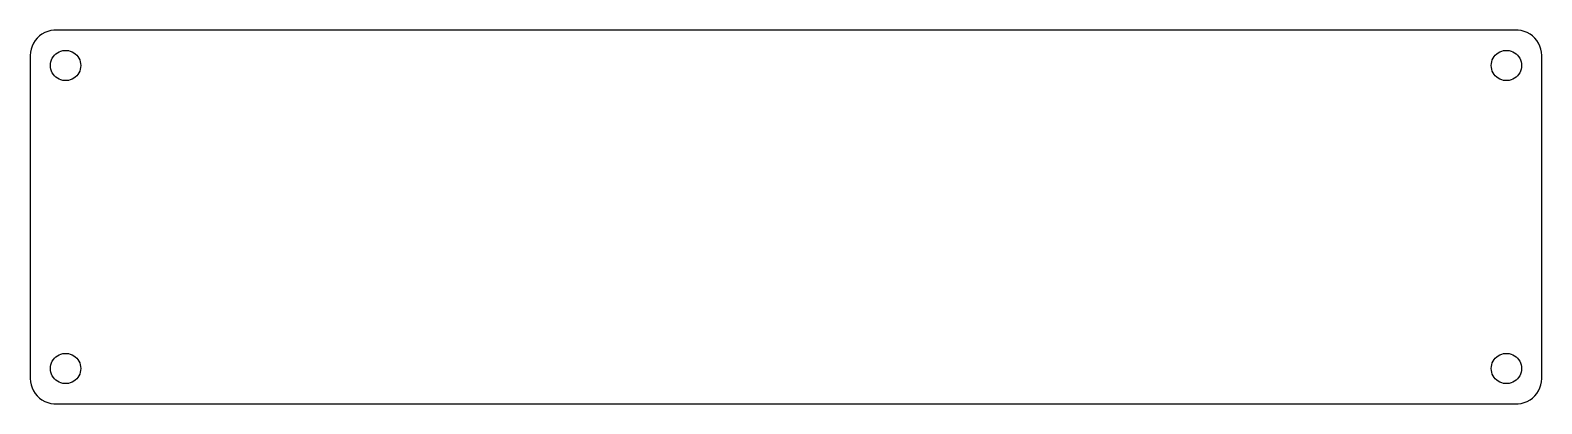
# Model space of a CAD drawing. Header units: metres. Extents: x -150 to 150, y -37 to 37.
import ezdxf

# ---------------------------------------------------------------- set-up
doc = ezdxf.new("R2010")
doc.units = ezdxf.units.M

msp = doc.modelspace()

# ---------------------------------------------------------------- linework, layer by layer
for p, q in [((-147.179, 36.2216), (-147.687, 35.8526)), ((-146.629, 36.5241), (-147.179, 36.2216)), ((-146.045, 36.7553), (-146.629, 36.5241)), ((-145.437, 36.9114), (-146.045, 36.7553)), ((-144.814, 36.9901), (-145.437, 36.9114)), ((144.814, 36.9901), (-144.814, 36.9901)), ((145.437, 36.9114), (144.814, 36.9901)), ((146.045, 36.7553), (145.437, 36.9114)), ((146.629, 36.5241), (146.045, 36.7553)), ((147.179, 36.2216), (146.629, 36.5241)), ((147.687, 35.8526), (147.179, 36.2216)), ((-149.343, 33.2434), (-149.461, 32.6267)), ((-149.149, 33.8406), (-149.343, 33.2434)), ((-148.882, 34.4088), (-149.149, 33.8406)), ((-148.545, 34.9389), (-148.882, 34.4088)), ((-148.145, 35.4227), (-148.545, 34.9389)), ((-147.687, 35.8526), (-148.145, 35.4227)), ((-143.427, 32.8532), (-143.062, 32.9469)), ((-143.062, 32.9469), (-142.688, 32.9941)), ((-142.688, 32.9941), (-142.312, 32.9941)), ((-142.312, 32.9941), (-141.938, 32.9469)), ((-141.938, 32.9469), (-141.573, 32.8532)), ((141.573, 32.8532), (141.938, 32.9469)), ((141.938, 32.9469), (142.312, 32.9941)), ((142.312, 32.9941), (142.688, 32.9941)), ((142.688, 32.9941), (143.062, 32.9469)), ((143.062, 32.9469), (143.427, 32.8532)), ((148.145, 35.4227), (147.687, 35.8526)), ((148.545, 34.9389), (148.145, 35.4227)), ((148.882, 34.4088), (148.545, 34.9389)), ((149.149, 33.8406), (148.882, 34.4088)), ((149.343, 33.2434), (149.149, 33.8406)), ((149.461, 32.6267), (149.343, 33.2434)), ((-149.461, 32.6267), (-149.5, 32)), ((-149.5, 32), (-149.5, -32)), ((-145.5, 30), (-145.476, 30.376)), ((-145.476, 29.624), (-145.5, 30)), ((-145.476, 30.376), (-145.406, 30.7461)), ((-145.406, 30.7461), (-145.289, 31.1044)), ((-145.289, 31.1044), (-145.129, 31.4453)), ((-145.129, 31.4453), (-144.927, 31.7634)), ((-144.927, 31.7634), (-144.687, 32.0536)), ((-144.687, 32.0536), (-144.412, 32.3115)), ((-144.412, 32.3115), (-144.107, 32.533)), ((-144.107, 32.533), (-143.777, 32.7145)), ((-143.777, 32.7145), (-143.427, 32.8532)), ((-141.573, 32.8532), (-141.223, 32.7145)), ((-141.223, 32.7145), (-140.893, 32.533)), ((-140.893, 32.533), (-140.588, 32.3115)), ((-140.588, 32.3115), (-140.313, 32.0536)), ((-140.313, 32.0536), (-140.073, 31.7634)), ((-140.073, 31.7634), (-139.871, 31.4453)), ((-139.871, 31.4453), (-139.711, 31.1044)), ((-139.711, 31.1044), (-139.594, 30.7461)), ((-139.594, 30.7461), (-139.524, 30.376)), ((-139.524, 30.376), (-139.5, 30)), ((-139.5, 30), (-139.524, 29.624)), ((139.5, 30), (139.524, 30.376)), ((139.524, 29.624), (139.5, 30)), ((139.524, 30.376), (139.594, 30.7461)), ((139.594, 30.7461), (139.711, 31.1044)), ((139.711, 31.1044), (139.871, 31.4453)), ((139.871, 31.4453), (140.073, 31.7634)), ((140.073, 31.7634), (140.313, 32.0536)), ((140.313, 32.0536), (140.588, 32.3115)), ((140.588, 32.3115), (140.893, 32.533)), ((140.893, 32.533), (141.223, 32.7145)), ((141.223, 32.7145), (141.573, 32.8532)), ((143.427, 32.8532), (143.777, 32.7145)), ((143.777, 32.7145), (144.107, 32.533)), ((144.107, 32.533), (144.412, 32.3115)), ((144.412, 32.3115), (144.687, 32.0536)), ((144.687, 32.0536), (144.927, 31.7634)), ((144.927, 31.7634), (145.129, 31.4453)), ((145.129, 31.4453), (145.289, 31.1044)), ((145.289, 31.1044), (145.406, 30.7461)), ((145.406, 30.7461), (145.476, 30.376)), ((145.476, 30.376), (145.5, 30)), ((145.5, 30), (145.476, 29.624)), ((149.5, 32), (149.461, 32.6267)), ((149.5, -32), (149.5, 32)), ((-145.406, 29.2539), (-145.476, 29.624)), ((-145.289, 28.8956), (-145.406, 29.2539)), ((-145.129, 28.5547), (-145.289, 28.8956)), ((-144.927, 28.2366), (-145.129, 28.5547)), ((-144.687, 27.9464), (-144.927, 28.2366)), ((-144.412, 27.6884), (-144.687, 27.9464)), ((-144.107, 27.467), (-144.412, 27.6884)), ((-143.777, 27.2855), (-144.107, 27.467)), ((-143.427, 27.1468), (-143.777, 27.2855)), ((-143.062, 27.0531), (-143.427, 27.1468)), ((-142.688, 27.0059), (-143.062, 27.0531)), ((-142.312, 27.0059), (-142.688, 27.0059)), ((-141.938, 27.0531), (-142.312, 27.0059)), ((-141.573, 27.1468), (-141.938, 27.0531)), ((-141.223, 27.2855), (-141.573, 27.1468)), ((-140.893, 27.467), (-141.223, 27.2855)), ((-140.588, 27.6884), (-140.893, 27.467)), ((-140.313, 27.9464), (-140.588, 27.6884)), ((-140.073, 28.2366), (-140.313, 27.9464)), ((-139.871, 28.5547), (-140.073, 28.2366)), ((-139.711, 28.8956), (-139.871, 28.5547)), ((-139.594, 29.2539), (-139.711, 28.8956)), ((-139.524, 29.624), (-139.594, 29.2539)), ((139.594, 29.2539), (139.524, 29.624)), ((139.711, 28.8956), (139.594, 29.2539)), ((139.871, 28.5547), (139.711, 28.8956)), ((140.073, 28.2366), (139.871, 28.5547)), ((140.313, 27.9464), (140.073, 28.2366)), ((140.588, 27.6884), (140.313, 27.9464)), ((140.893, 27.467), (140.588, 27.6884)), ((141.223, 27.2855), (140.893, 27.467)), ((141.573, 27.1468), (141.223, 27.2855)), ((141.938, 27.0531), (141.573, 27.1468)), ((142.312, 27.0059), (141.938, 27.0531)), ((142.688, 27.0059), (142.312, 27.0059)), ((143.062, 27.0531), (142.688, 27.0059)), ((143.427, 27.1468), (143.062, 27.0531)), ((143.777, 27.2855), (143.427, 27.1468)), ((144.107, 27.467), (143.777, 27.2855)), ((144.412, 27.6884), (144.107, 27.467)), ((144.687, 27.9464), (144.412, 27.6884)), ((144.927, 28.2366), (144.687, 27.9464)), ((145.129, 28.5547), (144.927, 28.2366)), ((145.289, 28.8956), (145.129, 28.5547)), ((145.406, 29.2539), (145.289, 28.8956)), ((145.476, 29.624), (145.406, 29.2539)), ((-145.5, -30), (-145.476, -29.624)), ((-145.476, -29.624), (-145.406, -29.2539)), ((-145.406, -29.2539), (-145.289, -28.8956)), ((-145.289, -28.8956), (-145.129, -28.5547)), ((-145.129, -28.5547), (-144.927, -28.2366)), ((-144.927, -28.2366), (-144.687, -27.9464)), ((-144.687, -27.9464), (-144.412, -27.6884)), ((-144.412, -27.6884), (-144.107, -27.467)), ((-144.107, -27.467), (-143.777, -27.2855)), ((-143.777, -27.2855), (-143.427, -27.1468)), ((-143.427, -27.1468), (-143.062, -27.0531)), ((-143.062, -27.0531), (-142.688, -27.0059)), ((-142.688, -27.0059), (-142.312, -27.0059)), ((-142.312, -27.0059), (-141.938, -27.0531)), ((-141.938, -27.0531), (-141.573, -27.1468)), ((-141.573, -27.1468), (-141.223, -27.2855)), ((-141.223, -27.2855), (-140.893, -27.467)), ((-140.893, -27.467), (-140.588, -27.6884)), ((-140.588, -27.6884), (-140.313, -27.9464)), ((-140.313, -27.9464), (-140.073, -28.2366)), ((-140.073, -28.2366), (-139.871, -28.5547)), ((-139.871, -28.5547), (-139.711, -28.8956)), ((-139.711, -28.8956), (-139.594, -29.2539)), ((-139.594, -29.2539), (-139.524, -29.624)), ((-139.524, -29.624), (-139.5, -30)), ((139.5, -30), (139.524, -29.624)), ((139.524, -29.624), (139.594, -29.2539)), ((139.594, -29.2539), (139.711, -28.8956)), ((139.711, -28.8956), (139.871, -28.5547)), ((139.871, -28.5547), (140.073, -28.2366)), ((140.073, -28.2366), (140.313, -27.9464)), ((140.313, -27.9464), (140.588, -27.6884)), ((140.588, -27.6884), (140.893, -27.467)), ((140.893, -27.467), (141.223, -27.2855)), ((141.223, -27.2855), (141.573, -27.1468)), ((141.573, -27.1468), (141.938, -27.0531)), ((141.938, -27.0531), (142.312, -27.0059)), ((142.312, -27.0059), (142.688, -27.0059)), ((142.688, -27.0059), (143.062, -27.0531)), ((143.062, -27.0531), (143.427, -27.1468)), ((143.427, -27.1468), (143.777, -27.2855)), ((143.777, -27.2855), (144.107, -27.467)), ((144.107, -27.467), (144.412, -27.6884)), ((144.412, -27.6884), (144.687, -27.9464)), ((144.687, -27.9464), (144.927, -28.2366)), ((144.927, -28.2366), (145.129, -28.5547)), ((145.129, -28.5547), (145.289, -28.8956)), ((145.289, -28.8956), (145.406, -29.2539)), ((145.406, -29.2539), (145.476, -29.624)), ((145.476, -29.624), (145.5, -30)), ((-149.5, -32), (-149.461, -32.6267)), ((-149.461, -32.6267), (-149.343, -33.2434)), ((-145.476, -30.376), (-145.5, -30)), ((-145.406, -30.7461), (-145.476, -30.376)), ((-145.289, -31.1044), (-145.406, -30.7461)), ((-145.129, -31.4453), (-145.289, -31.1044)), ((-144.927, -31.7634), (-145.129, -31.4453)), ((-144.687, -32.0536), (-144.927, -31.7634)), ((-144.412, -32.3115), (-144.687, -32.0536)), ((-144.107, -32.533), (-144.412, -32.3115)), ((-143.777, -32.7145), (-144.107, -32.533)), ((-143.427, -32.8532), (-143.777, -32.7145)), ((-143.062, -32.9469), (-143.427, -32.8532)), ((-141.573, -32.8532), (-141.938, -32.9469)), ((-141.223, -32.7145), (-141.573, -32.8532)), ((-140.893, -32.533), (-141.223, -32.7145)), ((-140.588, -32.3115), (-140.893, -32.533)), ((-140.313, -32.0536), (-140.588, -32.3115)), ((-140.073, -31.7634), (-140.313, -32.0536)), ((-139.871, -31.4453), (-140.073, -31.7634)), ((-139.711, -31.1044), (-139.871, -31.4453)), ((-139.594, -30.7461), (-139.711, -31.1044)), ((-139.524, -30.376), (-139.594, -30.7461)), ((-139.5, -30), (-139.524, -30.376)), ((139.524, -30.376), (139.5, -30)), ((139.594, -30.7461), (139.524, -30.376)), ((139.711, -31.1044), (139.594, -30.7461)), ((139.871, -31.4453), (139.711, -31.1044)), ((140.073, -31.7634), (139.871, -31.4453)), ((140.313, -32.0536), (140.073, -31.7634)), ((140.588, -32.3115), (140.313, -32.0536)), ((140.893, -32.533), (140.588, -32.3115)), ((141.223, -32.7145), (140.893, -32.533)), ((141.573, -32.8532), (141.223, -32.7145)), ((141.938, -32.9469), (141.573, -32.8532)), ((143.427, -32.8532), (143.062, -32.9469)), ((143.777, -32.7145), (143.427, -32.8532)), ((144.107, -32.533), (143.777, -32.7145)), ((144.412, -32.3115), (144.107, -32.533)), ((144.687, -32.0536), (144.412, -32.3115)), ((144.927, -31.7634), (144.687, -32.0536)), ((145.129, -31.4453), (144.927, -31.7634)), ((145.289, -31.1044), (145.129, -31.4453)), ((145.406, -30.7461), (145.289, -31.1044)), ((145.476, -30.376), (145.406, -30.7461)), ((145.5, -30), (145.476, -30.376)), ((149.343, -33.2434), (149.461, -32.6267)), ((149.461, -32.6267), (149.5, -32)), ((-149.343, -33.2434), (-149.149, -33.8406)), ((-149.149, -33.8406), (-148.882, -34.4088)), ((-148.882, -34.4088), (-148.545, -34.9389)), ((-148.545, -34.9389), (-148.145, -35.4227)), ((-148.145, -35.4227), (-147.687, -35.8526)), ((-147.687, -35.8526), (-147.179, -36.2216)), ((-142.688, -32.9941), (-143.062, -32.9469)), ((-142.312, -32.9941), (-142.688, -32.9941)), ((-141.938, -32.9469), (-142.312, -32.9941)), ((142.312, -32.9941), (141.938, -32.9469)), ((142.688, -32.9941), (142.312, -32.9941)), ((143.062, -32.9469), (142.688, -32.9941)), ((147.179, -36.2216), (147.687, -35.8526)), ((147.687, -35.8526), (148.145, -35.4227)), ((148.145, -35.4227), (148.545, -34.9389)), ((148.545, -34.9389), (148.882, -34.4088)), ((148.882, -34.4088), (149.149, -33.8406)), ((149.149, -33.8406), (149.343, -33.2434)), ((-147.179, -36.2216), (-146.629, -36.5241)), ((-146.629, -36.5241), (-146.045, -36.7553)), ((-146.045, -36.7553), (-145.437, -36.9114)), ((-145.437, -36.9114), (-144.814, -36.9901)), ((-144.814, -36.9901), (144.814, -36.9901)), ((144.814, -36.9901), (145.437, -36.9114)), ((145.437, -36.9114), (146.045, -36.7553)), ((146.045, -36.7553), (146.629, -36.5241)), ((146.629, -36.5241), (147.179, -36.2216))]:
    msp.add_line(p, q)

doc.saveas('drawing.dxf')
